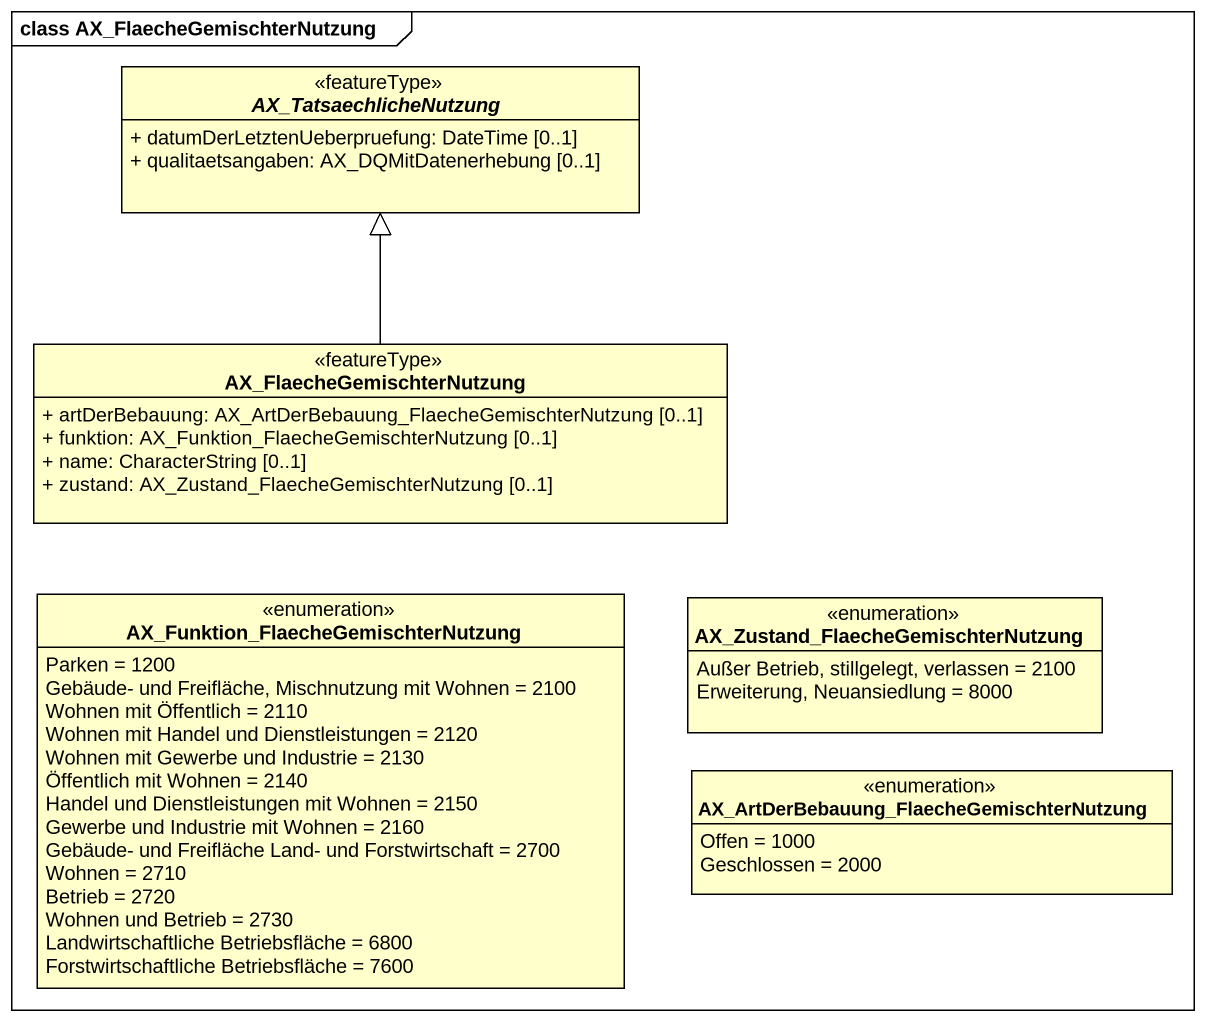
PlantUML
@startuml
mainframe class AX_FlaecheGemischterNutzung
hide circle
hide empty members
skinparam classAttributeIconSize 0
abstract class AX_TatsaechlicheNutzung <<featureType>> {
  + datumDerLetztenUeberpruefung: DateTime [0..1]
  + qualitaetsangaben: AX_DQMitDatenerhebung [0..1]
}
class AX_FlaecheGemischterNutzung <<featureType>> {
  + artDerBebauung: AX_ArtDerBebauung_FlaecheGemischterNutzung [0..1]
  + funktion: AX_Funktion_FlaecheGemischterNutzung [0..1]
  + name: CharacterString [0..1]
  + zustand: AX_Zustand_FlaecheGemischterNutzung [0..1]
}
enum "AX_Funktion_FlaecheGemischterNutzung" as AX_Funktion {
  Parken = 1200
  Gebäude- und Freifläche, Mischnutzung mit Wohnen = 2100
  Wohnen mit Öffentlich = 2110
  Wohnen mit Handel und Dienstleistungen = 2120
  Wohnen mit Gewerbe und Industrie = 2130
  Öffentlich mit Wohnen = 2140
  Handel und Dienstleistungen mit Wohnen = 2150
  Gewerbe und Industrie mit Wohnen = 2160
  Gebäude- und Freifläche Land- und Forstwirtschaft = 2700
  Wohnen = 2710
  Betrieb = 2720
  Wohnen und Betrieb = 2730
  Landwirtschaftliche Betriebsfläche = 6800
  Forstwirtschaftliche Betriebsfläche = 7600
}
enum "AX_Zustand_FlaecheGemischterNutzung" as AX_Zustand {
  Außer Betrieb, stillgelegt, verlassen = 2100
  Erweiterung, Neuansiedlung = 8000
}
enum "AX_ArtDerBebauung_FlaecheGemischterNutzung" as AX_ArtDerBebauung {
  Offen = 1000
  Geschlossen = 2000
}
AX_FlaecheGemischterNutzung -up-|> AX_TatsaechlicheNutzung
@enduml
